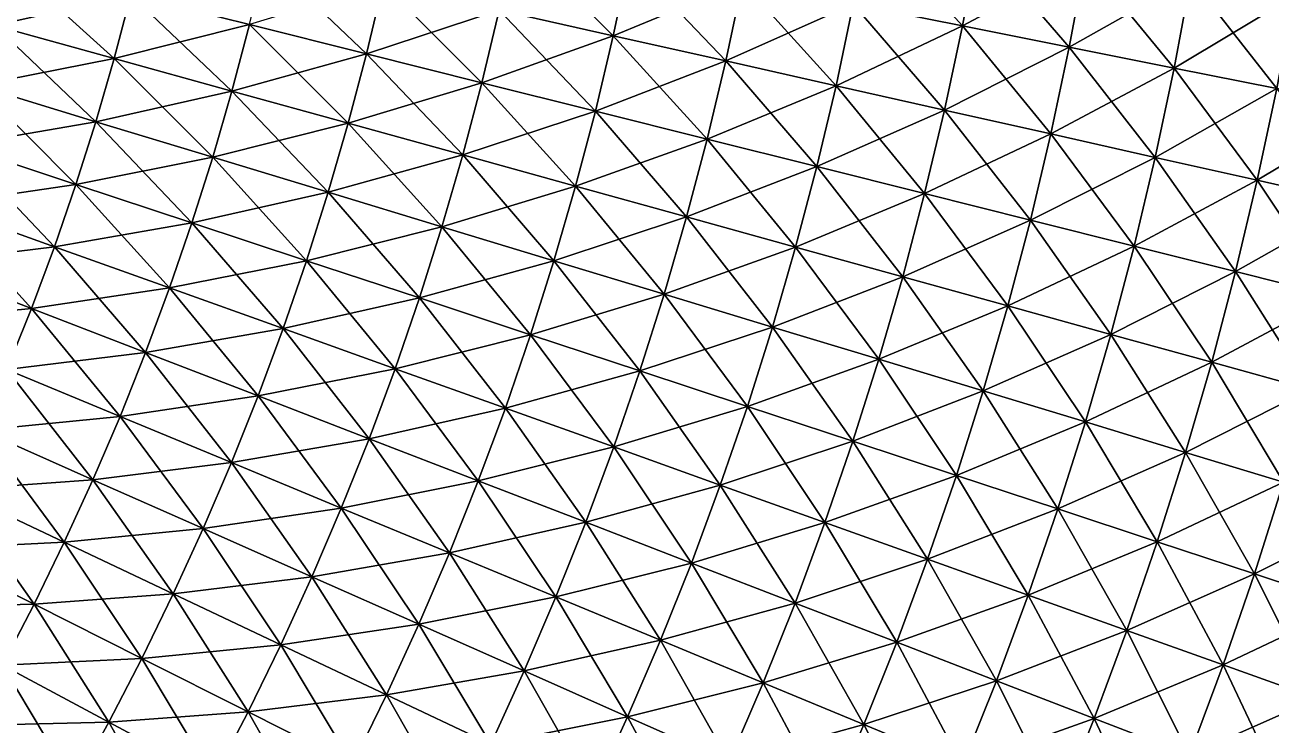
# Model space of a CAD drawing. Extents: x -1 to 0.97, y -0.99 to 0.99.
# Drawn here: x 0.4204 to 0.6366, y -0.2407 to -0.1193 of the extents above; entities that cross this region are included whole.
import ezdxf

# ---------------------------------------------------------------- set-up
doc = ezdxf.new("R2010")
doc.units = 0

msp = doc.modelspace()

# ---------------------------------------------------------------- linework, layer by layer
for points in [[(0.5668, -0.1015, -0.79806), (0.58307, -0.11945, -0.78329), (0.56415, -0.11569, -0.79806)], [(0.5668, -0.1015, -0.79806), (0.58579, -0.10479, -0.78329), (0.58307, -0.11945, -0.78329)], [(0.50538, -0.10399, -0.83944), (0.52251, -0.12113, -0.82614), (0.5027, -0.11668, -0.83944)], [(0.50538, -0.10399, -0.83944), (0.5253, -0.10796, -0.82614), (0.52251, -0.12113, -0.82614)], [(0.58579, -0.10479, 0.78329), (0.56415, -0.11569, 0.79806), (0.58307, -0.11945, 0.78329)], [(0.60443, -0.10803, 0.76806), (0.58579, -0.10479, 0.78329), (0.58307, -0.11945, 0.78329)], [(0.58579, -0.10479, -0.78329), (0.60162, -0.12314, -0.76806), (0.58307, -0.11945, -0.78329)], [(0.58579, -0.10479, -0.78329), (0.60443, -0.10803, -0.76806), (0.60162, -0.12314, -0.76806)], [(0.46214, -0.10757, -0.86451), (0.47969, -0.12428, -0.85223), (0.45938, -0.11919, -0.86451)], [(0.46214, -0.10757, -0.86451), (0.48257, -0.11216, -0.85223), (0.47969, -0.12428, -0.85223)], [(0.5253, -0.10796, 0.82614), (0.5027, -0.11668, 0.83944), (0.52251, -0.12113, 0.82614)], [(0.5253, -0.10796, -0.82614), (0.54201, -0.1255, -0.81235), (0.52251, -0.12113, -0.82614)], [(0.5449, -0.11185, 0.81235), (0.5253, -0.10796, 0.82614), (0.52251, -0.12113, 0.82614)], [(0.5253, -0.10796, -0.82614), (0.5449, -0.11185, -0.81235), (0.54201, -0.1255, -0.81235)], [(0.60443, -0.10803, 0.76806), (0.58307, -0.11945, 0.78329), (0.60162, -0.12314, 0.76806)], [(0.6227, -0.1112, 0.75236), (0.60443, -0.10803, 0.76806), (0.60162, -0.12314, 0.76806)], [(0.60443, -0.10803, -0.76806), (0.6198, -0.12675, -0.75236), (0.60162, -0.12314, -0.76806)], [(0.60443, -0.10803, -0.76806), (0.6227, -0.1112, -0.75236), (0.6198, -0.12675, -0.75236)], [(0.41793, -0.10881, -0.8875), (0.43588, -0.12508, -0.87627), (0.41515, -0.11934, -0.8875)], [(0.43879, -0.11403, 0.87627), (0.41793, -0.10881, 0.8875), (0.41515, -0.11934, 0.8875)], [(0.41793, -0.10881, -0.8875), (0.43879, -0.11403, -0.87627), (0.43588, -0.12508, -0.87627)], [(0.48257, -0.11216, 0.85223), (0.45938, -0.11919, 0.86451), (0.47969, -0.12428, 0.85223)], [(0.48257, -0.11216, -0.85223), (0.4997, -0.12929, -0.83944), (0.47969, -0.12428, -0.85223)], [(0.5027, -0.11668, 0.83944), (0.48257, -0.11216, 0.85223), (0.47969, -0.12428, 0.85223)], [(0.48257, -0.11216, -0.85223), (0.5027, -0.11668, -0.83944), (0.4997, -0.12929, -0.83944)], [(0.5449, -0.11185, 0.81235), (0.52251, -0.12113, 0.82614), (0.54201, -0.1255, 0.81235)], [(0.5449, -0.11185, -0.81235), (0.56116, -0.12981, -0.79806), (0.54201, -0.1255, -0.81235)], [(0.56415, -0.11569, 0.79806), (0.5449, -0.11185, 0.81235), (0.54201, -0.1255, 0.81235)], [(0.5449, -0.11185, -0.81235), (0.56415, -0.11569, -0.79806), (0.56116, -0.12981, -0.79806)], [(0.6227, -0.1112, 0.75236), (0.60162, -0.12314, 0.76806), (0.6198, -0.12675, 0.75236)], [(0.64058, -0.1143, 0.7362), (0.6227, -0.1112, 0.75236), (0.6198, -0.12675, 0.75236)], [(0.6227, -0.1112, -0.75236), (0.63761, -0.1303, -0.7362), (0.6198, -0.12675, -0.75236)], [(0.6227, -0.1112, -0.75236), (0.64058, -0.1143, -0.7362), (0.63761, -0.1303, -0.7362)], [(0.43879, -0.11403, 0.87627), (0.41515, -0.11934, 0.8875), (0.43588, -0.12508, 0.87627)], [(0.43879, -0.11403, -0.87627), (0.45634, -0.13074, -0.86451), (0.43588, -0.12508, -0.87627)], [(0.45938, -0.11919, 0.86451), (0.43879, -0.11403, 0.87627), (0.43588, -0.12508, 0.87627)], [(0.43879, -0.11403, -0.87627), (0.45938, -0.11919, -0.86451), (0.45634, -0.13074, -0.86451)], [(0.64058, -0.1143, 0.7362), (0.6198, -0.12675, 0.75236), (0.63761, -0.1303, 0.7362)], [(0.5027, -0.11668, 0.83944), (0.47969, -0.12428, 0.85223), (0.4997, -0.12929, 0.83944)], [(0.5027, -0.11668, -0.83944), (0.5194, -0.13422, -0.82614), (0.4997, -0.12929, -0.83944)], [(0.52251, -0.12113, 0.82614), (0.5027, -0.11668, 0.83944), (0.4997, -0.12929, 0.83944)], [(0.5027, -0.11668, -0.83944), (0.52251, -0.12113, -0.82614), (0.5194, -0.13422, -0.82614)], [(0.56415, -0.11569, 0.79806), (0.54201, -0.1255, 0.81235), (0.56116, -0.12981, 0.79806)], [(0.56415, -0.11569, -0.79806), (0.57998, -0.13403, -0.78329), (0.56116, -0.12981, -0.79806)], [(0.58307, -0.11945, 0.78329), (0.56415, -0.11569, 0.79806), (0.56116, -0.12981, 0.79806)], [(0.56415, -0.11569, -0.79806), (0.58307, -0.11945, -0.78329), (0.57998, -0.13403, -0.78329)], [(0.41515, -0.11934, -0.8875), (0.4327, -0.13605, -0.87627), (0.41212, -0.1298, -0.8875)], [(0.43588, -0.12508, 0.87627), (0.41515, -0.11934, 0.8875), (0.41212, -0.1298, 0.8875)], [(0.41515, -0.11934, -0.8875), (0.43588, -0.12508, -0.87627), (0.4327, -0.13605, -0.87627)], [(0.45938, -0.11919, 0.86451), (0.43588, -0.12508, 0.87627), (0.45634, -0.13074, 0.86451)], [(0.45938, -0.11919, -0.86451), (0.47651, -0.13632, -0.85223), (0.45634, -0.13074, -0.86451)], [(0.47969, -0.12428, 0.85223), (0.45938, -0.11919, 0.86451), (0.45634, -0.13074, 0.86451)], [(0.45938, -0.11919, -0.86451), (0.47969, -0.12428, -0.85223), (0.47651, -0.13632, -0.85223)], [(0.58307, -0.11945, 0.78329), (0.56116, -0.12981, 0.79806), (0.57998, -0.13403, 0.78329)], [(0.58307, -0.11945, -0.78329), (0.59844, -0.13818, -0.76806), (0.57998, -0.13403, -0.78329)], [(0.60162, -0.12314, 0.76806), (0.58307, -0.11945, 0.78329), (0.57998, -0.13403, 0.78329)], [(0.58307, -0.11945, -0.78329), (0.60162, -0.12314, -0.76806), (0.59844, -0.13818, -0.76806)], [(0.52251, -0.12113, 0.82614), (0.4997, -0.12929, 0.83944), (0.5194, -0.13422, 0.82614)], [(0.52251, -0.12113, -0.82614), (0.53878, -0.13908, -0.81235), (0.5194, -0.13422, -0.82614)], [(0.54201, -0.1255, 0.81235), (0.52251, -0.12113, 0.82614), (0.5194, -0.13422, 0.82614)], [(0.52251, -0.12113, -0.82614), (0.54201, -0.1255, -0.81235), (0.53878, -0.13908, -0.81235)], [(0.60162, -0.12314, 0.76806), (0.57998, -0.13403, 0.78329), (0.59844, -0.13818, 0.76806)], [(0.60162, -0.12314, -0.76806), (0.61652, -0.14224, -0.75236), (0.59844, -0.13818, -0.76806)], [(0.6198, -0.12675, 0.75236), (0.60162, -0.12314, 0.76806), (0.59844, -0.13818, 0.76806)], [(0.60162, -0.12314, -0.76806), (0.6198, -0.12675, -0.75236), (0.61652, -0.14224, -0.75236)], [(0.43588, -0.12508, 0.87627), (0.41212, -0.1298, 0.8875), (0.4327, -0.13605, 0.87627)], [(0.43588, -0.12508, -0.87627), (0.45301, -0.14221, -0.86451), (0.4327, -0.13605, -0.87627)], [(0.45634, -0.13074, 0.86451), (0.43588, -0.12508, 0.87627), (0.4327, -0.13605, 0.87627)], [(0.43588, -0.12508, -0.87627), (0.45634, -0.13074, -0.86451), (0.45301, -0.14221, -0.86451)], [(0.47969, -0.12428, 0.85223), (0.45634, -0.13074, 0.86451), (0.47651, -0.13632, 0.85223)], [(0.47969, -0.12428, -0.85223), (0.49639, -0.14182, -0.83944), (0.47651, -0.13632, -0.85223)], [(0.4997, -0.12929, 0.83944), (0.47969, -0.12428, 0.85223), (0.47651, -0.13632, 0.85223)], [(0.47969, -0.12428, -0.85223), (0.4997, -0.12929, -0.83944), (0.49639, -0.14182, -0.83944)], [(0.54201, -0.1255, 0.81235), (0.5194, -0.13422, 0.82614), (0.53878, -0.13908, 0.81235)], [(0.54201, -0.1255, -0.81235), (0.55783, -0.14385, -0.79806), (0.53878, -0.13908, -0.81235)], [(0.56116, -0.12981, 0.79806), (0.54201, -0.1255, 0.81235), (0.53878, -0.13908, 0.81235)], [(0.54201, -0.1255, -0.81235), (0.56116, -0.12981, -0.79806), (0.55783, -0.14385, -0.79806)], [(0.6198, -0.12675, 0.75236), (0.59844, -0.13818, 0.76806), (0.61652, -0.14224, 0.75236)], [(0.6198, -0.12675, -0.75236), (0.63424, -0.14621, -0.7362), (0.61652, -0.14224, -0.75236)], [(0.63761, -0.1303, 0.7362), (0.6198, -0.12675, 0.75236), (0.61652, -0.14224, 0.75236)], [(0.6198, -0.12675, -0.75236), (0.63761, -0.1303, -0.7362), (0.63424, -0.14621, -0.7362)], [(0.4997, -0.12929, 0.83944), (0.47651, -0.13632, 0.85223), (0.49639, -0.14182, 0.83944)], [(0.4997, -0.12929, -0.83944), (0.51597, -0.14724, -0.82614), (0.49639, -0.14182, -0.83944)], [(0.5194, -0.13422, 0.82614), (0.4997, -0.12929, 0.83944), (0.49639, -0.14182, 0.83944)], [(0.4997, -0.12929, -0.83944), (0.5194, -0.13422, -0.82614), (0.51597, -0.14724, -0.82614)], [(0.41212, -0.1298, -0.8875), (0.42925, -0.14693, -0.87627), (0.40883, -0.14019, -0.8875)], [(0.4327, -0.13605, 0.87627), (0.41212, -0.1298, 0.8875), (0.40883, -0.14019, 0.8875)], [(0.41212, -0.1298, -0.8875), (0.4327, -0.13605, -0.87627), (0.42925, -0.14693, -0.87627)], [(0.45634, -0.13074, 0.86451), (0.4327, -0.13605, 0.87627), (0.45301, -0.14221, 0.86451)], [(0.45634, -0.13074, -0.86451), (0.47304, -0.14828, -0.85223), (0.45301, -0.14221, -0.86451)], [(0.47651, -0.13632, 0.85223), (0.45634, -0.13074, 0.86451), (0.45301, -0.14221, 0.86451)], [(0.45634, -0.13074, -0.86451), (0.47651, -0.13632, -0.85223), (0.47304, -0.14828, -0.85223)], [(0.56116, -0.12981, 0.79806), (0.53878, -0.13908, 0.81235), (0.55783, -0.14385, 0.79806)], [(0.56116, -0.12981, -0.79806), (0.57653, -0.14853, -0.78329), (0.55783, -0.14385, -0.79806)], [(0.57998, -0.13403, 0.78329), (0.56116, -0.12981, 0.79806), (0.55783, -0.14385, 0.79806)], [(0.56116, -0.12981, -0.79806), (0.57998, -0.13403, -0.78329), (0.57653, -0.14853, -0.78329)], [(0.63761, -0.1303, 0.7362), (0.61652, -0.14224, 0.75236), (0.63424, -0.14621, 0.7362)], [(0.63761, -0.1303, -0.7362), (0.65156, -0.1501, -0.71961), (0.63424, -0.14621, -0.7362)], [(0.65502, -0.13376, 0.71961), (0.63761, -0.1303, 0.7362), (0.63424, -0.14621, 0.7362)], [(0.57998, -0.13403, 0.78329), (0.55783, -0.14385, 0.79806), (0.57653, -0.14853, 0.78329)], [(0.57998, -0.13403, -0.78329), (0.59488, -0.15313, -0.76806), (0.57653, -0.14853, -0.78329)], [(0.59844, -0.13818, 0.76806), (0.57998, -0.13403, 0.78329), (0.57653, -0.14853, 0.78329)], [(0.57998, -0.13403, -0.78329), (0.59844, -0.13818, -0.76806), (0.59488, -0.15313, -0.76806)], [(0.65502, -0.13376, 0.71961), (0.63424, -0.14621, 0.7362), (0.65156, -0.1501, 0.71961)], [(0.4327, -0.13605, 0.87627), (0.40883, -0.14019, 0.8875), (0.42925, -0.14693, 0.87627)], [(0.4327, -0.13605, -0.87627), (0.4494, -0.15359, -0.86451), (0.42925, -0.14693, -0.87627)], [(0.45301, -0.14221, 0.86451), (0.4327, -0.13605, 0.87627), (0.42925, -0.14693, 0.87627)], [(0.4327, -0.13605, -0.87627), (0.45301, -0.14221, -0.86451), (0.4494, -0.15359, -0.86451)], [(0.5194, -0.13422, 0.82614), (0.49639, -0.14182, 0.83944), (0.51597, -0.14724, 0.82614)], [(0.5194, -0.13422, -0.82614), (0.53522, -0.15257, -0.81235), (0.51597, -0.14724, -0.82614)], [(0.53878, -0.13908, 0.81235), (0.5194, -0.13422, 0.82614), (0.51597, -0.14724, 0.82614)], [(0.5194, -0.13422, -0.82614), (0.53878, -0.13908, -0.81235), (0.53522, -0.15257, -0.81235)], [(0.47651, -0.13632, 0.85223), (0.45301, -0.14221, 0.86451), (0.47304, -0.14828, 0.85223)], [(0.47651, -0.13632, -0.85223), (0.49278, -0.15427, -0.83944), (0.47304, -0.14828, -0.85223)], [(0.49639, -0.14182, 0.83944), (0.47651, -0.13632, 0.85223), (0.47304, -0.14828, 0.85223)], [(0.47651, -0.13632, -0.85223), (0.49639, -0.14182, -0.83944), (0.49278, -0.15427, -0.83944)], [(0.59844, -0.13818, 0.76806), (0.57653, -0.14853, 0.78329), (0.59488, -0.15313, 0.76806)], [(0.59844, -0.13818, -0.76806), (0.61287, -0.15764, -0.75236), (0.59488, -0.15313, -0.76806)], [(0.61652, -0.14224, 0.75236), (0.59844, -0.13818, 0.76806), (0.59488, -0.15313, 0.76806)], [(0.59844, -0.13818, -0.76806), (0.61652, -0.14224, -0.75236), (0.61287, -0.15764, -0.75236)], [(0.40883, -0.14019, -0.8875), (0.42553, -0.15773, -0.87627), (0.40528, -0.15049, -0.8875)], [(0.42925, -0.14693, 0.87627), (0.40883, -0.14019, 0.8875), (0.40528, -0.15049, 0.8875)], [(0.40883, -0.14019, -0.8875), (0.42925, -0.14693, -0.87627), (0.42553, -0.15773, -0.87627)], [(0.53878, -0.13908, 0.81235), (0.51597, -0.14724, 0.82614), (0.53522, -0.15257, 0.81235)], [(0.53878, -0.13908, -0.81235), (0.55415, -0.15781, -0.79806), (0.53522, -0.15257, -0.81235)], [(0.55783, -0.14385, 0.79806), (0.53878, -0.13908, 0.81235), (0.53522, -0.15257, 0.81235)], [(0.53878, -0.13908, -0.81235), (0.55783, -0.14385, -0.79806), (0.55415, -0.15781, -0.79806)], [(0.45301, -0.14221, 0.86451), (0.42925, -0.14693, 0.87627), (0.4494, -0.15359, 0.86451)], [(0.45301, -0.14221, -0.86451), (0.46928, -0.16016, -0.85223), (0.4494, -0.15359, -0.86451)], [(0.47304, -0.14828, 0.85223), (0.45301, -0.14221, 0.86451), (0.4494, -0.15359, 0.86451)], [(0.45301, -0.14221, -0.86451), (0.47304, -0.14828, -0.85223), (0.46928, -0.16016, -0.85223)], [(0.49639, -0.14182, 0.83944), (0.47304, -0.14828, 0.85223), (0.49278, -0.15427, 0.83944)], [(0.49639, -0.14182, -0.83944), (0.51222, -0.16017, -0.82614), (0.49278, -0.15427, -0.83944)], [(0.51597, -0.14724, 0.82614), (0.49639, -0.14182, 0.83944), (0.49278, -0.15427, 0.83944)], [(0.49639, -0.14182, -0.83944), (0.51597, -0.14724, -0.82614), (0.51222, -0.16017, -0.82614)], [(0.61652, -0.14224, 0.75236), (0.59488, -0.15313, 0.76806), (0.61287, -0.15764, 0.75236)], [(0.61652, -0.14224, -0.75236), (0.63048, -0.16205, -0.7362), (0.61287, -0.15764, -0.75236)], [(0.63424, -0.14621, 0.7362), (0.61652, -0.14224, 0.75236), (0.61287, -0.15764, 0.75236)], [(0.61652, -0.14224, -0.75236), (0.63424, -0.14621, -0.7362), (0.63048, -0.16205, -0.7362)], [(0.55783, -0.14385, 0.79806), (0.53522, -0.15257, 0.81235), (0.55415, -0.15781, 0.79806)], [(0.55783, -0.14385, -0.79806), (0.57273, -0.16295, -0.78329), (0.55415, -0.15781, -0.79806)], [(0.57653, -0.14853, 0.78329), (0.55783, -0.14385, 0.79806), (0.55415, -0.15781, 0.79806)], [(0.55783, -0.14385, -0.79806), (0.57653, -0.14853, -0.78329), (0.57273, -0.16295, -0.78329)], [(0.42925, -0.14693, 0.87627), (0.40528, -0.15049, 0.8875), (0.42553, -0.15773, 0.87627)], [(0.42925, -0.14693, -0.87627), (0.44552, -0.16489, -0.86451), (0.42553, -0.15773, -0.87627)], [(0.4494, -0.15359, 0.86451), (0.42925, -0.14693, 0.87627), (0.42553, -0.15773, 0.87627)], [(0.42925, -0.14693, -0.87627), (0.4494, -0.15359, -0.86451), (0.44552, -0.16489, -0.86451)], [(0.63424, -0.14621, 0.7362), (0.61287, -0.15764, 0.75236), (0.63048, -0.16205, 0.7362)], [(0.63424, -0.14621, -0.7362), (0.6477, -0.16636, -0.71961), (0.63048, -0.16205, -0.7362)], [(0.65156, -0.1501, 0.71961), (0.63424, -0.14621, 0.7362), (0.63048, -0.16205, 0.7362)], [(0.63424, -0.14621, -0.7362), (0.65156, -0.1501, -0.71961), (0.6477, -0.16636, -0.71961)], [(0.47304, -0.14828, 0.85223), (0.4494, -0.15359, 0.86451), (0.46928, -0.16016, 0.85223)], [(0.47304, -0.14828, -0.85223), (0.48887, -0.16663, -0.83944), (0.46928, -0.16016, -0.85223)], [(0.49278, -0.15427, 0.83944), (0.47304, -0.14828, 0.85223), (0.46928, -0.16016, 0.85223)], [(0.47304, -0.14828, -0.85223), (0.49278, -0.15427, -0.83944), (0.48887, -0.16663, -0.83944)], [(0.51597, -0.14724, 0.82614), (0.49278, -0.15427, 0.83944), (0.51222, -0.16017, 0.82614)], [(0.51597, -0.14724, -0.82614), (0.53134, -0.16597, -0.81235), (0.51222, -0.16017, -0.82614)], [(0.53522, -0.15257, 0.81235), (0.51597, -0.14724, 0.82614), (0.51222, -0.16017, 0.82614)], [(0.51597, -0.14724, -0.82614), (0.53522, -0.15257, -0.81235), (0.53134, -0.16597, -0.81235)], [(0.57653, -0.14853, 0.78329), (0.55415, -0.15781, 0.79806), (0.57273, -0.16295, 0.78329)], [(0.57653, -0.14853, -0.78329), (0.59096, -0.16799, -0.76806), (0.57273, -0.16295, -0.78329)], [(0.59488, -0.15313, 0.76806), (0.57653, -0.14853, 0.78329), (0.57273, -0.16295, 0.78329)], [(0.57653, -0.14853, -0.78329), (0.59488, -0.15313, -0.76806), (0.59096, -0.16799, -0.76806)], [(0.40528, -0.15049, -0.8875), (0.42155, -0.16844, -0.87627), (0.40149, -0.1607, -0.8875)], [(0.42553, -0.15773, 0.87627), (0.40528, -0.15049, 0.8875), (0.40149, -0.1607, 0.8875)], [(0.40528, -0.15049, -0.8875), (0.42553, -0.15773, -0.87627), (0.42155, -0.16844, -0.87627)], [(0.65156, -0.1501, 0.71961), (0.63048, -0.16205, 0.7362), (0.6477, -0.16636, 0.71961)], [(0.53522, -0.15257, 0.81235), (0.51222, -0.16017, 0.82614), (0.53134, -0.16597, 0.81235)], [(0.53522, -0.15257, -0.81235), (0.55013, -0.17167, -0.79806), (0.53134, -0.16597, -0.81235)], [(0.55415, -0.15781, 0.79806), (0.53522, -0.15257, 0.81235), (0.53134, -0.16597, 0.81235)], [(0.53522, -0.15257, -0.81235), (0.55415, -0.15781, -0.79806), (0.55013, -0.17167, -0.79806)], [(0.59488, -0.15313, 0.76806), (0.57273, -0.16295, 0.78329), (0.59096, -0.16799, 0.76806)], [(0.59488, -0.15313, -0.76806), (0.60883, -0.17294, -0.75236), (0.59096, -0.16799, -0.76806)], [(0.61287, -0.15764, 0.75236), (0.59488, -0.15313, 0.76806), (0.59096, -0.16799, 0.76806)], [(0.59488, -0.15313, -0.76806), (0.61287, -0.15764, -0.75236), (0.60883, -0.17294, -0.75236)], [(0.4494, -0.15359, 0.86451), (0.42553, -0.15773, 0.87627), (0.44552, -0.16489, 0.86451)], [(0.4494, -0.15359, -0.86451), (0.46523, -0.17194, -0.85223), (0.44552, -0.16489, -0.86451)], [(0.46928, -0.16016, 0.85223), (0.4494, -0.15359, 0.86451), (0.44552, -0.16489, 0.86451)], [(0.4494, -0.15359, -0.86451), (0.46928, -0.16016, -0.85223), (0.46523, -0.17194, -0.85223)], [(0.49278, -0.15427, 0.83944), (0.46928, -0.16016, 0.85223), (0.48887, -0.16663, 0.83944)], [(0.49278, -0.15427, -0.83944), (0.50815, -0.173, -0.82614), (0.48887, -0.16663, -0.83944)], [(0.51222, -0.16017, 0.82614), (0.49278, -0.15427, 0.83944), (0.48887, -0.16663, 0.83944)], [(0.49278, -0.15427, -0.83944), (0.51222, -0.16017, -0.82614), (0.50815, -0.173, -0.82614)], [(0.42553, -0.15773, 0.87627), (0.40149, -0.1607, 0.8875), (0.42155, -0.16844, 0.87627)], [(0.42553, -0.15773, -0.87627), (0.44136, -0.17608, -0.86451), (0.42155, -0.16844, -0.87627)], [(0.44552, -0.16489, 0.86451), (0.42553, -0.15773, 0.87627), (0.42155, -0.16844, 0.87627)], [(0.42553, -0.15773, -0.87627), (0.44552, -0.16489, -0.86451), (0.44136, -0.17608, -0.86451)], [(0.55415, -0.15781, 0.79806), (0.53134, -0.16597, 0.81235), (0.55013, -0.17167, 0.79806)], [(0.55415, -0.15781, -0.79806), (0.56858, -0.17727, -0.78329), (0.55013, -0.17167, -0.79806)], [(0.57273, -0.16295, 0.78329), (0.55415, -0.15781, 0.79806), (0.55013, -0.17167, 0.79806)], [(0.55415, -0.15781, -0.79806), (0.57273, -0.16295, -0.78329), (0.56858, -0.17727, -0.78329)], [(0.61287, -0.15764, 0.75236), (0.59096, -0.16799, 0.76806), (0.60883, -0.17294, 0.75236)], [(0.61287, -0.15764, -0.75236), (0.62633, -0.17778, -0.7362), (0.60883, -0.17294, -0.75236)], [(0.63048, -0.16205, 0.7362), (0.61287, -0.15764, 0.75236), (0.60883, -0.17294, 0.75236)], [(0.61287, -0.15764, -0.75236), (0.63048, -0.16205, -0.7362), (0.62633, -0.17778, -0.7362)], [(0.42155, -0.16844, 0.87627), (0.40149, -0.1607, 0.8875), (0.39744, -0.17082, 0.8875)], [(0.40149, -0.1607, -0.8875), (0.42155, -0.16844, -0.87627), (0.41731, -0.17905, -0.87627)], [(0.46928, -0.16016, 0.85223), (0.44552, -0.16489, 0.86451), (0.46523, -0.17194, 0.85223)], [(0.46928, -0.16016, -0.85223), (0.48465, -0.17889, -0.83944), (0.46523, -0.17194, -0.85223)], [(0.48887, -0.16663, 0.83944), (0.46928, -0.16016, 0.85223), (0.46523, -0.17194, 0.85223)], [(0.46928, -0.16016, -0.85223), (0.48887, -0.16663, -0.83944), (0.48465, -0.17889, -0.83944)], [(0.51222, -0.16017, 0.82614), (0.48887, -0.16663, 0.83944), (0.50815, -0.173, 0.82614)], [(0.51222, -0.16017, -0.82614), (0.52713, -0.17927, -0.81235), (0.50815, -0.173, -0.82614)], [(0.53134, -0.16597, 0.81235), (0.51222, -0.16017, 0.82614), (0.50815, -0.173, 0.82614)], [(0.51222, -0.16017, -0.82614), (0.53134, -0.16597, -0.81235), (0.52713, -0.17927, -0.81235)], [(0.63048, -0.16205, 0.7362), (0.60883, -0.17294, 0.75236), (0.62633, -0.17778, 0.7362)], [(0.63048, -0.16205, -0.7362), (0.64344, -0.18251, -0.71961), (0.62633, -0.17778, -0.7362)], [(0.6477, -0.16636, 0.71961), (0.63048, -0.16205, 0.7362), (0.62633, -0.17778, 0.7362)], [(0.63048, -0.16205, -0.7362), (0.6477, -0.16636, -0.71961), (0.64344, -0.18251, -0.71961)], [(0.57273, -0.16295, 0.78329), (0.55013, -0.17167, 0.79806), (0.56858, -0.17727, 0.78329)], [(0.57273, -0.16295, -0.78329), (0.58668, -0.18276, -0.76806), (0.56858, -0.17727, -0.78329)], [(0.59096, -0.16799, 0.76806), (0.57273, -0.16295, 0.78329), (0.56858, -0.17727, 0.78329)], [(0.57273, -0.16295, -0.78329), (0.59096, -0.16799, -0.76806), (0.58668, -0.18276, -0.76806)], [(0.44552, -0.16489, 0.86451), (0.42155, -0.16844, 0.87627), (0.44136, -0.17608, 0.86451)], [(0.44552, -0.16489, -0.86451), (0.46089, -0.18361, -0.85223), (0.44136, -0.17608, -0.86451)], [(0.46523, -0.17194, 0.85223), (0.44552, -0.16489, 0.86451), (0.44136, -0.17608, 0.86451)], [(0.44552, -0.16489, -0.86451), (0.46523, -0.17194, -0.85223), (0.46089, -0.18361, -0.85223)], [(0.53134, -0.16597, 0.81235), (0.50815, -0.173, 0.82614), (0.52713, -0.17927, 0.81235)], [(0.53134, -0.16597, -0.81235), (0.54577, -0.18543, -0.79806), (0.52713, -0.17927, -0.81235)], [(0.55013, -0.17167, 0.79806), (0.53134, -0.16597, 0.81235), (0.52713, -0.17927, 0.81235)], [(0.53134, -0.16597, -0.81235), (0.55013, -0.17167, -0.79806), (0.54577, -0.18543, -0.79806)], [(0.6477, -0.16636, 0.71961), (0.62633, -0.17778, 0.7362), (0.64344, -0.18251, 0.71961)], [(0.42155, -0.16844, 0.87627), (0.39744, -0.17082, 0.8875), (0.41731, -0.17905, 0.87627)], [(0.42155, -0.16844, -0.87627), (0.43693, -0.18717, -0.86451), (0.41731, -0.17905, -0.87627)], [(0.44136, -0.17608, 0.86451), (0.42155, -0.16844, 0.87627), (0.41731, -0.17905, 0.87627)], [(0.42155, -0.16844, -0.87627), (0.44136, -0.17608, -0.86451), (0.43693, -0.18717, -0.86451)], [(0.48887, -0.16663, 0.83944), (0.46523, -0.17194, 0.85223), (0.48465, -0.17889, 0.83944)], [(0.48887, -0.16663, -0.83944), (0.50378, -0.18573, -0.82614), (0.48465, -0.17889, -0.83944)], [(0.50815, -0.173, 0.82614), (0.48887, -0.16663, 0.83944), (0.48465, -0.17889, 0.83944)], [(0.48887, -0.16663, -0.83944), (0.50815, -0.173, -0.82614), (0.50378, -0.18573, -0.82614)], [(0.59096, -0.16799, 0.76806), (0.56858, -0.17727, 0.78329), (0.58668, -0.18276, 0.76806)], [(0.59096, -0.16799, -0.76806), (0.60442, -0.18814, -0.75236), (0.58668, -0.18276, -0.76806)], [(0.60883, -0.17294, 0.75236), (0.59096, -0.16799, 0.76806), (0.58668, -0.18276, 0.76806)], [(0.59096, -0.16799, -0.76806), (0.60883, -0.17294, -0.75236), (0.60442, -0.18814, -0.75236)], [(0.46523, -0.17194, 0.85223), (0.44136, -0.17608, 0.86451), (0.46089, -0.18361, 0.85223)], [(0.46523, -0.17194, -0.85223), (0.48014, -0.19104, -0.83944), (0.46089, -0.18361, -0.85223)], [(0.48465, -0.17889, 0.83944), (0.46523, -0.17194, 0.85223), (0.46089, -0.18361, 0.85223)], [(0.46523, -0.17194, -0.85223), (0.48465, -0.17889, -0.83944), (0.48014, -0.19104, -0.83944)], [(0.55013, -0.17167, 0.79806), (0.52713, -0.17927, 0.81235), (0.54577, -0.18543, 0.79806)], [(0.55013, -0.17167, -0.79806), (0.56408, -0.19148, -0.78329), (0.54577, -0.18543, -0.79806)], [(0.56858, -0.17727, 0.78329), (0.55013, -0.17167, 0.79806), (0.54577, -0.18543, 0.79806)], [(0.55013, -0.17167, -0.79806), (0.56858, -0.17727, -0.78329), (0.56408, -0.19148, -0.78329)], [(0.60883, -0.17294, 0.75236), (0.58668, -0.18276, 0.76806), (0.60442, -0.18814, 0.75236)], [(0.60883, -0.17294, -0.75236), (0.6218, -0.19341, -0.7362), (0.60442, -0.18814, -0.75236)], [(0.62633, -0.17778, 0.7362), (0.60883, -0.17294, 0.75236), (0.60442, -0.18814, 0.75236)], [(0.60883, -0.17294, -0.75236), (0.62633, -0.17778, -0.7362), (0.6218, -0.19341, -0.7362)], [(0.50815, -0.173, 0.82614), (0.48465, -0.17889, 0.83944), (0.50378, -0.18573, 0.82614)], [(0.50815, -0.173, -0.82614), (0.52259, -0.19246, -0.81235), (0.50378, -0.18573, -0.82614)], [(0.52713, -0.17927, 0.81235), (0.50815, -0.173, 0.82614), (0.50378, -0.18573, 0.82614)], [(0.50815, -0.173, -0.82614), (0.52713, -0.17927, -0.81235), (0.52259, -0.19246, -0.81235)], [(0.44136, -0.17608, 0.86451), (0.41731, -0.17905, 0.87627), (0.43693, -0.18717, 0.86451)], [(0.44136, -0.17608, -0.86451), (0.45627, -0.19518, -0.85223), (0.43693, -0.18717, -0.86451)], [(0.46089, -0.18361, 0.85223), (0.44136, -0.17608, 0.86451), (0.43693, -0.18717, 0.86451)], [(0.44136, -0.17608, -0.86451), (0.46089, -0.18361, -0.85223), (0.45627, -0.19518, -0.85223)], [(0.56858, -0.17727, 0.78329), (0.54577, -0.18543, 0.79806), (0.56408, -0.19148, 0.78329)], [(0.56858, -0.17727, -0.78329), (0.58204, -0.19741, -0.76806), (0.56408, -0.19148, -0.78329)], [(0.58668, -0.18276, 0.76806), (0.56858, -0.17727, 0.78329), (0.56408, -0.19148, 0.78329)], [(0.56858, -0.17727, -0.78329), (0.58668, -0.18276, -0.76806), (0.58204, -0.19741, -0.76806)], [(0.43693, -0.18717, 0.86451), (0.41731, -0.17905, 0.87627), (0.41281, -0.18954, 0.87627)], [(0.41731, -0.17905, -0.87627), (0.43222, -0.19815, -0.86451), (0.41281, -0.18954, -0.87627)], [(0.41731, -0.17905, -0.87627), (0.43693, -0.18717, -0.86451), (0.43222, -0.19815, -0.86451)], [(0.48465, -0.17889, 0.83944), (0.46089, -0.18361, 0.85223), (0.48014, -0.19104, 0.83944)], [(0.48465, -0.17889, -0.83944), (0.49909, -0.19835, -0.82614), (0.48014, -0.19104, -0.83944)], [(0.50378, -0.18573, 0.82614), (0.48465, -0.17889, 0.83944), (0.48014, -0.19104, 0.83944)], [(0.48465, -0.17889, -0.83944), (0.50378, -0.18573, -0.82614), (0.49909, -0.19835, -0.82614)], [(0.52713, -0.17927, 0.81235), (0.50378, -0.18573, 0.82614), (0.52259, -0.19246, 0.81235)], [(0.52713, -0.17927, -0.81235), (0.54108, -0.19908, -0.79806), (0.52259, -0.19246, -0.81235)], [(0.54577, -0.18543, 0.79806), (0.52713, -0.17927, 0.81235), (0.52259, -0.19246, 0.81235)], [(0.52713, -0.17927, -0.81235), (0.54577, -0.18543, -0.79806), (0.54108, -0.19908, -0.79806)], [(0.62633, -0.17778, 0.7362), (0.60442, -0.18814, 0.75236), (0.6218, -0.19341, 0.7362)], [(0.62633, -0.17778, -0.7362), (0.63878, -0.19856, -0.71961), (0.6218, -0.19341, -0.7362)], [(0.64344, -0.18251, 0.71961), (0.62633, -0.17778, 0.7362), (0.6218, -0.19341, 0.7362)], [(0.62633, -0.17778, -0.7362), (0.64344, -0.18251, -0.71961), (0.63878, -0.19856, -0.71961)], [(0.46089, -0.18361, 0.85223), (0.43693, -0.18717, 0.86451), (0.45627, -0.19518, 0.85223)], [(0.46089, -0.18361, -0.85223), (0.47532, -0.20308, -0.83944), (0.45627, -0.19518, -0.85223)], [(0.48014, -0.19104, 0.83944), (0.46089, -0.18361, 0.85223), (0.45627, -0.19518, 0.85223)], [(0.46089, -0.18361, -0.85223), (0.48014, -0.19104, -0.83944), (0.47532, -0.20308, -0.83944)], [(0.58668, -0.18276, 0.76806), (0.56408, -0.19148, 0.78329), (0.58204, -0.19741, 0.76806)], [(0.58668, -0.18276, -0.76806), (0.59965, -0.20323, -0.75236), (0.58204, -0.19741, -0.76806)], [(0.60442, -0.18814, 0.75236), (0.58668, -0.18276, 0.76806), (0.58204, -0.19741, 0.76806)], [(0.58668, -0.18276, -0.76806), (0.60442, -0.18814, -0.75236), (0.59965, -0.20323, -0.75236)], [(0.64344, -0.18251, 0.71961), (0.6218, -0.19341, 0.7362), (0.63878, -0.19856, 0.71961)], [(0.50378, -0.18573, 0.82614), (0.48014, -0.19104, 0.83944), (0.49909, -0.19835, 0.82614)], [(0.50378, -0.18573, -0.82614), (0.51773, -0.20554, -0.81235), (0.49909, -0.19835, -0.82614)], [(0.52259, -0.19246, 0.81235), (0.50378, -0.18573, 0.82614), (0.49909, -0.19835, 0.82614)], [(0.50378, -0.18573, -0.82614), (0.52259, -0.19246, -0.81235), (0.51773, -0.20554, -0.81235)], [(0.54577, -0.18543, 0.79806), (0.52259, -0.19246, 0.81235), (0.54108, -0.19908, 0.79806)], [(0.54577, -0.18543, -0.79806), (0.55923, -0.20557, -0.78329), (0.54108, -0.19908, -0.79806)], [(0.56408, -0.19148, 0.78329), (0.54577, -0.18543, 0.79806), (0.54108, -0.19908, 0.79806)], [(0.54577, -0.18543, -0.79806), (0.56408, -0.19148, -0.78329), (0.55923, -0.20557, -0.78329)], [(0.43693, -0.18717, 0.86451), (0.41281, -0.18954, 0.87627), (0.43222, -0.19815, 0.86451)], [(0.45627, -0.19518, 0.85223), (0.43693, -0.18717, 0.86451), (0.43222, -0.19815, 0.86451)], [(0.43693, -0.18717, -0.86451), (0.45136, -0.20663, -0.85223), (0.43222, -0.19815, -0.86451)], [(0.43693, -0.18717, -0.86451), (0.45627, -0.19518, -0.85223), (0.45136, -0.20663, -0.85223)], [(0.43222, -0.19815, 0.86451), (0.41281, -0.18954, 0.87627), (0.40806, -0.19993, 0.87627)], [(0.41281, -0.18954, -0.87627), (0.42725, -0.209, -0.86451), (0.40806, -0.19993, -0.87627)], [(0.41281, -0.18954, -0.87627), (0.43222, -0.19815, -0.86451), (0.42725, -0.209, -0.86451)], [(0.60442, -0.18814, 0.75236), (0.58204, -0.19741, 0.76806), (0.59965, -0.20323, 0.75236)], [(0.60442, -0.18814, -0.75236), (0.61688, -0.20892, -0.7362), (0.59965, -0.20323, -0.75236)], [(0.6218, -0.19341, 0.7362), (0.60442, -0.18814, 0.75236), (0.59965, -0.20323, 0.75236)], [(0.60442, -0.18814, -0.75236), (0.6218, -0.19341, -0.7362), (0.61688, -0.20892, -0.7362)], [(0.48014, -0.19104, 0.83944), (0.45627, -0.19518, 0.85223), (0.47532, -0.20308, 0.83944)], [(0.48014, -0.19104, -0.83944), (0.49409, -0.21085, -0.82614), (0.47532, -0.20308, -0.83944)], [(0.49909, -0.19835, 0.82614), (0.48014, -0.19104, 0.83944), (0.47532, -0.20308, 0.83944)], [(0.48014, -0.19104, -0.83944), (0.49909, -0.19835, -0.82614), (0.49409, -0.21085, -0.82614)], [(0.56408, -0.19148, 0.78329), (0.54108, -0.19908, 0.79806), (0.55923, -0.20557, 0.78329)], [(0.56408, -0.19148, -0.78329), (0.57704, -0.21195, -0.76806), (0.55923, -0.20557, -0.78329)], [(0.58204, -0.19741, 0.76806), (0.56408, -0.19148, 0.78329), (0.55923, -0.20557, 0.78329)], [(0.56408, -0.19148, -0.78329), (0.58204, -0.19741, -0.76806), (0.57704, -0.21195, -0.76806)], [(0.52259, -0.19246, 0.81235), (0.49909, -0.19835, 0.82614), (0.51773, -0.20554, 0.81235)], [(0.52259, -0.19246, -0.81235), (0.53605, -0.21261, -0.79806), (0.51773, -0.20554, -0.81235)], [(0.54108, -0.19908, 0.79806), (0.52259, -0.19246, 0.81235), (0.51773, -0.20554, 0.81235)], [(0.52259, -0.19246, -0.81235), (0.54108, -0.19908, -0.79806), (0.53605, -0.21261, -0.79806)], [(0.6218, -0.19341, 0.7362), (0.59965, -0.20323, 0.75236), (0.61688, -0.20892, 0.7362)], [(0.6218, -0.19341, -0.7362), (0.63374, -0.21449, -0.71961), (0.61688, -0.20892, -0.7362)], [(0.63878, -0.19856, 0.71961), (0.6218, -0.19341, 0.7362), (0.61688, -0.20892, 0.7362)], [(0.6218, -0.19341, -0.7362), (0.63878, -0.19856, -0.71961), (0.63374, -0.21449, -0.71961)], [(0.45627, -0.19518, 0.85223), (0.43222, -0.19815, 0.86451), (0.45136, -0.20663, 0.85223)], [(0.47532, -0.20308, 0.83944), (0.45627, -0.19518, 0.85223), (0.45136, -0.20663, 0.85223)], [(0.45627, -0.19518, -0.85223), (0.47022, -0.21499, -0.83944), (0.45136, -0.20663, -0.85223)], [(0.45627, -0.19518, -0.85223), (0.47532, -0.20308, -0.83944), (0.47022, -0.21499, -0.83944)], [(0.43222, -0.19815, 0.86451), (0.40806, -0.19993, 0.87627), (0.42725, -0.209, 0.86451)], [(0.45136, -0.20663, 0.85223), (0.43222, -0.19815, 0.86451), (0.42725, -0.209, 0.86451)], [(0.43222, -0.19815, -0.86451), (0.44617, -0.21795, -0.85223), (0.42725, -0.209, -0.86451)], [(0.43222, -0.19815, -0.86451), (0.45136, -0.20663, -0.85223), (0.44617, -0.21795, -0.85223)], [(0.49909, -0.19835, 0.82614), (0.47532, -0.20308, 0.83944), (0.49409, -0.21085, 0.82614)], [(0.49909, -0.19835, -0.82614), (0.51255, -0.21849, -0.81235), (0.49409, -0.21085, -0.82614)], [(0.51773, -0.20554, 0.81235), (0.49909, -0.19835, 0.82614), (0.49409, -0.21085, 0.82614)], [(0.49909, -0.19835, -0.82614), (0.51773, -0.20554, -0.81235), (0.51255, -0.21849, -0.81235)], [(0.58204, -0.19741, 0.76806), (0.55923, -0.20557, 0.78329), (0.57704, -0.21195, 0.76806)], [(0.58204, -0.19741, -0.76806), (0.5945, -0.21819, -0.75236), (0.57704, -0.21195, -0.76806)], [(0.59965, -0.20323, 0.75236), (0.58204, -0.19741, 0.76806), (0.57704, -0.21195, 0.76806)], [(0.58204, -0.19741, -0.76806), (0.59965, -0.20323, -0.75236), (0.5945, -0.21819, -0.75236)], [(0.63878, -0.19856, 0.71961), (0.61688, -0.20892, 0.7362), (0.63374, -0.21449, 0.71961)], [(0.63878, -0.19856, -0.71961), (0.6502, -0.21993, -0.70258), (0.63374, -0.21449, -0.71961)], [(0.65538, -0.2036, 0.70258), (0.63878, -0.19856, 0.71961), (0.63374, -0.21449, 0.71961)], [(0.42725, -0.209, 0.86451), (0.40806, -0.19993, 0.87627), (0.40305, -0.21019, 0.87627)], [(0.40806, -0.19993, -0.87627), (0.42201, -0.21974, -0.86451), (0.40305, -0.21019, -0.87627)], [(0.40806, -0.19993, -0.87627), (0.42725, -0.209, -0.86451), (0.42201, -0.21974, -0.86451)], [(0.54108, -0.19908, 0.79806), (0.51773, -0.20554, 0.81235), (0.53605, -0.21261, 0.79806)], [(0.54108, -0.19908, -0.79806), (0.55404, -0.21955, -0.78329), (0.53605, -0.21261, -0.79806)], [(0.55923, -0.20557, 0.78329), (0.54108, -0.19908, 0.79806), (0.53605, -0.21261, 0.79806)], [(0.54108, -0.19908, -0.79806), (0.55923, -0.20557, -0.78329), (0.55404, -0.21955, -0.78329)], [(0.47532, -0.20308, 0.83944), (0.45136, -0.20663, 0.85223), (0.47022, -0.21499, 0.83944)], [(0.49409, -0.21085, 0.82614), (0.47532, -0.20308, 0.83944), (0.47022, -0.21499, 0.83944)], [(0.47532, -0.20308, -0.83944), (0.48878, -0.22322, -0.82614), (0.47022, -0.21499, -0.83944)], [(0.47532, -0.20308, -0.83944), (0.49409, -0.21085, -0.82614), (0.48878, -0.22322, -0.82614)], [(0.59965, -0.20323, 0.75236), (0.57704, -0.21195, 0.76806), (0.5945, -0.21819, 0.75236)], [(0.59965, -0.20323, -0.75236), (0.61159, -0.22431, -0.7362), (0.5945, -0.21819, -0.75236)], [(0.61688, -0.20892, 0.7362), (0.59965, -0.20323, 0.75236), (0.5945, -0.21819, 0.75236)], [(0.59965, -0.20323, -0.75236), (0.61688, -0.20892, -0.7362), (0.61159, -0.22431, -0.7362)], [(0.65538, -0.2036, 0.70258), (0.63374, -0.21449, 0.71961), (0.6502, -0.21993, 0.70258)], [(0.45136, -0.20663, 0.85223), (0.42725, -0.209, 0.86451), (0.44617, -0.21795, 0.85223)], [(0.47022, -0.21499, 0.83944), (0.45136, -0.20663, 0.85223), (0.44617, -0.21795, 0.85223)], [(0.45136, -0.20663, -0.85223), (0.46482, -0.22677, -0.83944), (0.44617, -0.21795, -0.85223)], [(0.45136, -0.20663, -0.85223), (0.47022, -0.21499, -0.83944), (0.46482, -0.22677, -0.83944)], [(0.51773, -0.20554, 0.81235), (0.49409, -0.21085, 0.82614), (0.51255, -0.21849, 0.81235)], [(0.51773, -0.20554, -0.81235), (0.53069, -0.22601, -0.79806), (0.51255, -0.21849, -0.81235)], [(0.53605, -0.21261, 0.79806), (0.51773, -0.20554, 0.81235), (0.51255, -0.21849, 0.81235)], [(0.51773, -0.20554, -0.81235), (0.53605, -0.21261, -0.79806), (0.53069, -0.22601, -0.79806)], [(0.55923, -0.20557, 0.78329), (0.53605, -0.21261, 0.79806), (0.55404, -0.21955, 0.78329)], [(0.55923, -0.20557, -0.78329), (0.57169, -0.22635, -0.76806), (0.55404, -0.21955, -0.78329)], [(0.57704, -0.21195, 0.76806), (0.55923, -0.20557, 0.78329), (0.55404, -0.21955, 0.78329)], [(0.55923, -0.20557, -0.78329), (0.57704, -0.21195, -0.76806), (0.57169, -0.22635, -0.76806)], [(0.42725, -0.209, 0.86451), (0.40305, -0.21019, 0.87627), (0.42201, -0.21974, 0.86451)], [(0.44617, -0.21795, 0.85223), (0.42725, -0.209, 0.86451), (0.42201, -0.21974, 0.86451)], [(0.42725, -0.209, -0.86451), (0.44071, -0.22915, -0.85223), (0.42201, -0.21974, -0.86451)], [(0.42725, -0.209, -0.86451), (0.44617, -0.21795, -0.85223), (0.44071, -0.22915, -0.85223)], [(0.61688, -0.20892, 0.7362), (0.5945, -0.21819, 0.75236), (0.61159, -0.22431, 0.7362)], [(0.61688, -0.20892, -0.7362), (0.6283, -0.23029, -0.71961), (0.61159, -0.22431, -0.7362)], [(0.63374, -0.21449, 0.71961), (0.61688, -0.20892, 0.7362), (0.61159, -0.22431, 0.7362)], [(0.61688, -0.20892, -0.7362), (0.63374, -0.21449, -0.71961), (0.6283, -0.23029, -0.71961)], [(0.42201, -0.21974, 0.86451), (0.40305, -0.21019, 0.87627), (0.39779, -0.22033, 0.87627)], [(0.40305, -0.21019, -0.87627), (0.42201, -0.21974, -0.86451), (0.41651, -0.23034, -0.86451)], [(0.49409, -0.21085, 0.82614), (0.47022, -0.21499, 0.83944), (0.48878, -0.22322, 0.82614)], [(0.51255, -0.21849, 0.81235), (0.49409, -0.21085, 0.82614), (0.48878, -0.22322, 0.82614)], [(0.49409, -0.21085, -0.82614), (0.50705, -0.23132, -0.81235), (0.48878, -0.22322, -0.82614)], [(0.49409, -0.21085, -0.82614), (0.51255, -0.21849, -0.81235), (0.50705, -0.23132, -0.81235)], [(0.53605, -0.21261, 0.79806), (0.51255, -0.21849, 0.81235), (0.53069, -0.22601, 0.79806)], [(0.53605, -0.21261, -0.79806), (0.5485, -0.23339, -0.78329), (0.53069, -0.22601, -0.79806)], [(0.55404, -0.21955, 0.78329), (0.53605, -0.21261, 0.79806), (0.53069, -0.22601, 0.79806)], [(0.53605, -0.21261, -0.79806), (0.55404, -0.21955, -0.78329), (0.5485, -0.23339, -0.78329)], [(0.57704, -0.21195, 0.76806), (0.55404, -0.21955, 0.78329), (0.57169, -0.22635, 0.76806)], [(0.57704, -0.21195, -0.76806), (0.58898, -0.23303, -0.75236), (0.57169, -0.22635, -0.76806)], [(0.5945, -0.21819, 0.75236), (0.57704, -0.21195, 0.76806), (0.57169, -0.22635, 0.76806)], [(0.57704, -0.21195, -0.76806), (0.5945, -0.21819, -0.75236), (0.58898, -0.23303, -0.75236)], [(0.47022, -0.21499, 0.83944), (0.44617, -0.21795, 0.85223), (0.46482, -0.22677, 0.83944)], [(0.48878, -0.22322, 0.82614), (0.47022, -0.21499, 0.83944), (0.46482, -0.22677, 0.83944)], [(0.47022, -0.21499, -0.83944), (0.48318, -0.23546, -0.82614), (0.46482, -0.22677, -0.83944)], [(0.47022, -0.21499, -0.83944), (0.48878, -0.22322, -0.82614), (0.48318, -0.23546, -0.82614)], [(0.63374, -0.21449, 0.71961), (0.61159, -0.22431, 0.7362), (0.6283, -0.23029, 0.71961)], [(0.63374, -0.21449, -0.71961), (0.64463, -0.23613, -0.70258), (0.6283, -0.23029, -0.71961)], [(0.6502, -0.21993, 0.70258), (0.63374, -0.21449, 0.71961), (0.6283, -0.23029, 0.71961)], [(0.63374, -0.21449, -0.71961), (0.6502, -0.21993, -0.70258), (0.64463, -0.23613, -0.70258)], [(0.44617, -0.21795, 0.85223), (0.42201, -0.21974, 0.86451), (0.44071, -0.22915, 0.85223)], [(0.46482, -0.22677, 0.83944), (0.44617, -0.21795, 0.85223), (0.44071, -0.22915, 0.85223)], [(0.44617, -0.21795, -0.85223), (0.45913, -0.23842, -0.83944), (0.44071, -0.22915, -0.85223)], [(0.44617, -0.21795, -0.85223), (0.46482, -0.22677, -0.83944), (0.45913, -0.23842, -0.83944)], [(0.5945, -0.21819, 0.75236), (0.57169, -0.22635, 0.76806), (0.58898, -0.23303, 0.75236)], [(0.5945, -0.21819, -0.75236), (0.60592, -0.23956, -0.7362), (0.58898, -0.23303, -0.75236)], [(0.61159, -0.22431, 0.7362), (0.5945, -0.21819, 0.75236), (0.58898, -0.23303, 0.75236)], [(0.5945, -0.21819, -0.75236), (0.61159, -0.22431, -0.7362), (0.60592, -0.23956, -0.7362)], [(0.42201, -0.21974, 0.86451), (0.39779, -0.22033, 0.87627), (0.41651, -0.23034, 0.86451)], [(0.44071, -0.22915, 0.85223), (0.42201, -0.21974, 0.86451), (0.41651, -0.23034, 0.86451)], [(0.42201, -0.21974, -0.86451), (0.43497, -0.24021, -0.85223), (0.41651, -0.23034, -0.86451)], [(0.42201, -0.21974, -0.86451), (0.44071, -0.22915, -0.85223), (0.43497, -0.24021, -0.85223)], [(0.51255, -0.21849, 0.81235), (0.48878, -0.22322, 0.82614), (0.50705, -0.23132, 0.81235)], [(0.53069, -0.22601, 0.79806), (0.51255, -0.21849, 0.81235), (0.50705, -0.23132, 0.81235)], [(0.51255, -0.21849, -0.81235), (0.525, -0.23927, -0.79806), (0.50705, -0.23132, -0.81235)], [(0.51255, -0.21849, -0.81235), (0.53069, -0.22601, -0.79806), (0.525, -0.23927, -0.79806)], [(0.55404, -0.21955, 0.78329), (0.53069, -0.22601, 0.79806), (0.5485, -0.23339, 0.78329)], [(0.55404, -0.21955, -0.78329), (0.56598, -0.24063, -0.76806), (0.5485, -0.23339, -0.78329)], [(0.57169, -0.22635, 0.76806), (0.55404, -0.21955, 0.78329), (0.5485, -0.23339, 0.78329)], [(0.55404, -0.21955, -0.78329), (0.57169, -0.22635, -0.76806), (0.56598, -0.24063, -0.76806)], [(0.6502, -0.21993, 0.70258), (0.6283, -0.23029, 0.71961), (0.64463, -0.23613, 0.70258)], [(0.48878, -0.22322, 0.82614), (0.46482, -0.22677, 0.83944), (0.48318, -0.23546, 0.82614)], [(0.50705, -0.23132, 0.81235), (0.48878, -0.22322, 0.82614), (0.48318, -0.23546, 0.82614)], [(0.48878, -0.22322, -0.82614), (0.50124, -0.244, -0.81235), (0.48318, -0.23546, -0.82614)], [(0.48878, -0.22322, -0.82614), (0.50705, -0.23132, -0.81235), (0.50124, -0.244, -0.81235)], [(0.61159, -0.22431, 0.7362), (0.58898, -0.23303, 0.75236), (0.60592, -0.23956, 0.7362)], [(0.61159, -0.22431, -0.7362), (0.62248, -0.24595, -0.71961), (0.60592, -0.23956, -0.7362)], [(0.6283, -0.23029, 0.71961), (0.61159, -0.22431, 0.7362), (0.60592, -0.23956, 0.7362)], [(0.61159, -0.22431, -0.7362), (0.6283, -0.23029, -0.71961), (0.62248, -0.24595, -0.71961)], [(0.46482, -0.22677, 0.83944), (0.44071, -0.22915, 0.85223), (0.45913, -0.23842, 0.83944)], [(0.48318, -0.23546, 0.82614), (0.46482, -0.22677, 0.83944), (0.45913, -0.23842, 0.83944)], [(0.46482, -0.22677, -0.83944), (0.47727, -0.24755, -0.82614), (0.45913, -0.23842, -0.83944)], [(0.46482, -0.22677, -0.83944), (0.48318, -0.23546, -0.82614), (0.47727, -0.24755, -0.82614)], [(0.53069, -0.22601, 0.79806), (0.50705, -0.23132, 0.81235), (0.525, -0.23927, 0.79806)], [(0.5485, -0.23339, 0.78329), (0.53069, -0.22601, 0.79806), (0.525, -0.23927, 0.79806)], [(0.53069, -0.22601, -0.79806), (0.54263, -0.24709, -0.78329), (0.525, -0.23927, -0.79806)], [(0.53069, -0.22601, -0.79806), (0.5485, -0.23339, -0.78329), (0.54263, -0.24709, -0.78329)], [(0.57169, -0.22635, 0.76806), (0.5485, -0.23339, 0.78329), (0.56598, -0.24063, 0.76806)], [(0.57169, -0.22635, -0.76806), (0.58311, -0.24772, -0.75236), (0.56598, -0.24063, -0.76806)], [(0.58898, -0.23303, 0.75236), (0.57169, -0.22635, 0.76806), (0.56598, -0.24063, 0.76806)], [(0.57169, -0.22635, -0.76806), (0.58898, -0.23303, -0.75236), (0.58311, -0.24772, -0.75236)], [(0.44071, -0.22915, 0.85223), (0.41651, -0.23034, 0.86451), (0.43497, -0.24021, 0.85223)], [(0.45913, -0.23842, 0.83944), (0.44071, -0.22915, 0.85223), (0.43497, -0.24021, 0.85223)], [(0.44071, -0.22915, -0.85223), (0.45316, -0.24993, -0.83944), (0.43497, -0.24021, -0.85223)], [(0.44071, -0.22915, -0.85223), (0.45913, -0.23842, -0.83944), (0.45316, -0.24993, -0.83944)], [(0.43497, -0.24021, 0.85223), (0.41651, -0.23034, 0.86451), (0.41075, -0.2408, 0.86451)], [(0.41651, -0.23034, -0.86451), (0.42896, -0.25112, -0.85223), (0.41075, -0.2408, -0.86451)], [(0.41651, -0.23034, -0.86451), (0.43497, -0.24021, -0.85223), (0.42896, -0.25112, -0.85223)], [(0.50705, -0.23132, 0.81235), (0.48318, -0.23546, 0.82614), (0.50124, -0.244, 0.81235)], [(0.525, -0.23927, 0.79806), (0.50705, -0.23132, 0.81235), (0.50124, -0.244, 0.81235)], [(0.50705, -0.23132, -0.81235), (0.51899, -0.2524, -0.79806), (0.50124, -0.244, -0.81235)], [(0.50705, -0.23132, -0.81235), (0.525, -0.23927, -0.79806), (0.51899, -0.2524, -0.79806)], [(0.6283, -0.23029, 0.71961), (0.60592, -0.23956, 0.7362), (0.62248, -0.24595, 0.71961)], [(0.6283, -0.23029, -0.71961), (0.63866, -0.25219, -0.70258), (0.62248, -0.24595, -0.71961)], [(0.64463, -0.23613, 0.70258), (0.6283, -0.23029, 0.71961), (0.62248, -0.24595, 0.71961)], [(0.6283, -0.23029, -0.71961), (0.64463, -0.23613, -0.70258), (0.63866, -0.25219, -0.70258)], [(0.5485, -0.23339, 0.78329), (0.525, -0.23927, 0.79806), (0.54263, -0.24709, 0.78329)], [(0.56598, -0.24063, 0.76806), (0.5485, -0.23339, 0.78329), (0.54263, -0.24709, 0.78329)], [(0.5485, -0.23339, -0.78329), (0.55992, -0.25475, -0.76806), (0.54263, -0.24709, -0.78329)], [(0.5485, -0.23339, -0.78329), (0.56598, -0.24063, -0.76806), (0.55992, -0.25475, -0.76806)], [(0.58898, -0.23303, 0.75236), (0.56598, -0.24063, 0.76806), (0.58311, -0.24772, 0.75236)], [(0.58898, -0.23303, -0.75236), (0.59988, -0.25467, -0.7362), (0.58311, -0.24772, -0.75236)], [(0.60592, -0.23956, 0.7362), (0.58898, -0.23303, 0.75236), (0.58311, -0.24772, 0.75236)], [(0.58898, -0.23303, -0.75236), (0.60592, -0.23956, -0.7362), (0.59988, -0.25467, -0.7362)], [(0.48318, -0.23546, 0.82614), (0.45913, -0.23842, 0.83944), (0.47727, -0.24755, 0.82614)], [(0.50124, -0.244, 0.81235), (0.48318, -0.23546, 0.82614), (0.47727, -0.24755, 0.82614)], [(0.48318, -0.23546, -0.82614), (0.49512, -0.25654, -0.81235), (0.47727, -0.24755, -0.82614)], [(0.48318, -0.23546, -0.82614), (0.50124, -0.244, -0.81235), (0.49512, -0.25654, -0.81235)], [(0.64463, -0.23613, 0.70258), (0.62248, -0.24595, 0.71961), (0.63866, -0.25219, 0.70258)], [(0.45913, -0.23842, 0.83944), (0.43497, -0.24021, 0.85223), (0.45316, -0.24993, 0.83944)], [(0.47727, -0.24755, 0.82614), (0.45913, -0.23842, 0.83944), (0.45316, -0.24993, 0.83944)], [(0.45913, -0.23842, -0.83944), (0.47107, -0.2595, -0.82614), (0.45316, -0.24993, -0.83944)], [(0.45913, -0.23842, -0.83944), (0.47727, -0.24755, -0.82614), (0.47107, -0.2595, -0.82614)], [(0.525, -0.23927, 0.79806), (0.50124, -0.244, 0.81235), (0.51899, -0.2524, 0.79806)], [(0.54263, -0.24709, 0.78329), (0.525, -0.23927, 0.79806), (0.51899, -0.2524, 0.79806)], [(0.525, -0.23927, -0.79806), (0.53642, -0.26064, -0.78329), (0.51899, -0.2524, -0.79806)], [(0.525, -0.23927, -0.79806), (0.54263, -0.24709, -0.78329), (0.53642, -0.26064, -0.78329)], [(0.60592, -0.23956, 0.7362), (0.58311, -0.24772, 0.75236), (0.59988, -0.25467, 0.7362)], [(0.60592, -0.23956, -0.7362), (0.61628, -0.26146, -0.71961), (0.59988, -0.25467, -0.7362)], [(0.62248, -0.24595, 0.71961), (0.60592, -0.23956, 0.7362), (0.59988, -0.25467, 0.7362)], [(0.60592, -0.23956, -0.7362), (0.62248, -0.24595, -0.71961), (0.61628, -0.26146, -0.71961)], [(0.43497, -0.24021, 0.85223), (0.41075, -0.2408, 0.86451), (0.42896, -0.25112, 0.85223)], [(0.45316, -0.24993, 0.83944), (0.43497, -0.24021, 0.85223), (0.42896, -0.25112, 0.85223)], [(0.43497, -0.24021, -0.85223), (0.44691, -0.26129, -0.83944), (0.42896, -0.25112, -0.85223)], [(0.43497, -0.24021, -0.85223), (0.45316, -0.24993, -0.83944), (0.44691, -0.26129, -0.83944)], [(0.56598, -0.24063, 0.76806), (0.54263, -0.24709, 0.78329), (0.55992, -0.25475, 0.76806)], [(0.58311, -0.24772, 0.75236), (0.56598, -0.24063, 0.76806), (0.55992, -0.25475, 0.76806)], [(0.56598, -0.24063, -0.76806), (0.57687, -0.26227, -0.75236), (0.55992, -0.25475, -0.76806)], [(0.56598, -0.24063, -0.76806), (0.58311, -0.24772, -0.75236), (0.57687, -0.26227, -0.75236)]]:
    msp.add_3dface(points)

doc.saveas('drawing.dxf')
